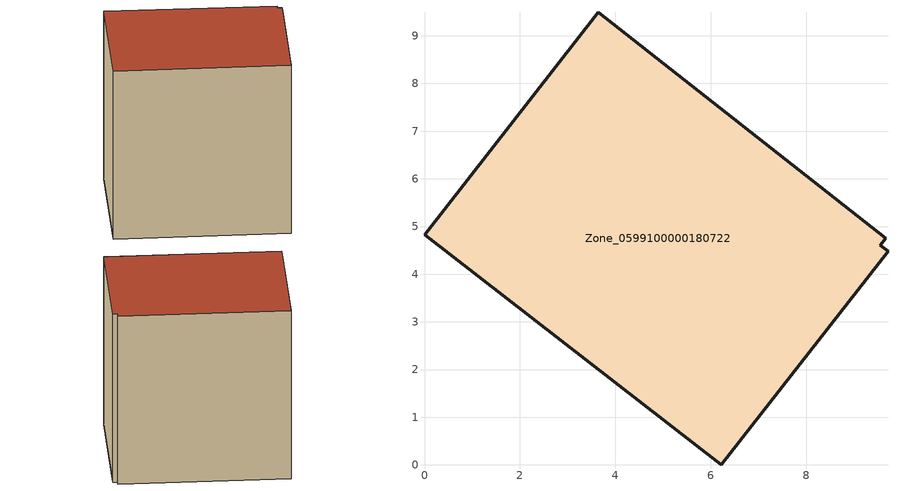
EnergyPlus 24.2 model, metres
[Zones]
Zone_0599100000180722
 floor ground (C_G): 0,4.83 3.64,9.5 9.67,4.75 9.56,4.61 9.72,4.48 6.22,0 z3.12
 wall outside (C_F): 3.64,9.5 0,4.83 6.22,0 9.72,4.48 9.56,4.61 9.67,4.75 3.64,9.5 z3.12:11.42
 roof outside (C_R): 6.22,0 9.72,4.48 9.56,4.61 9.67,4.75 3.64,9.5 0,4.83 z11.42
[BUILDING]
Pand.0599100000180722: North Axis=0; Terrain=City; Loads Convergence Tolerance Value=0.04; Temperature Convergence Tolerance Value=0.4; Solar Distribution=FullExterior; Maximum Number of Warmup Days=25; Minimum Number of Warmup Days=1
[Site:Location]
Rotterdam.The.Hague.AP_ZH_NLD Design_Conditions: Latitude=51.96; Longitude=4.45; Time Zone=1; Elevation=-4.5
[SITE:GROUNDTEMPERATURE:BUILDINGSURFACE]
18, 18, 18, 18, 18, 18, 18, 18, 18, 18, 18, 18
[MATERIAL] Thermal Absorptance=0.9; Solar Absorptance=0.7; Visible Absorptance=0.7
Name | Roughness | Thickness | Conductivity | Density | Specific Heat
G.TI.1946-1964 | MediumSmooth | 0.15 | 1 | 540 | 1210
F.TI.1946-1964 | Rough | 0.3 | 0.857143 | 1920 | 840
R.TI.1946-1964 | MediumRough | 0.2 | 0.277778 | 1500 | 1000
[CONSTRUCTION]
C_G: G.TI.1946-1964
C_F: F.TI.1946-1964
C_R: R.TI.1946-1964
[ZONE]
Zone_0599100000180722: Type=1; Multiplier=1; Ceiling Height=Autocalculate; Volume=Autocalculate; Floor Area=autocalculate; Part of Total Floor Area=Yes
[ZONEINFILTRATION:DESIGNFLOWRATE]
Infil_Zone_0599100000180722: Zone or ZoneList or Space or SpaceList=Zone_0599100000180722; Schedule=AlwaysOn; Design Flow Rate Calculation Method=Flow/Area; Flow Rate per Floor Area=0.003; Constant Term Coefficient=1; Temperature Term Coefficient=0; Velocity Term Coefficient=0; Velocity Squared Term Coefficient=0
[HVACTEMPLATE:ZONE:IDEALLOADSAIRSYSTEM]
Zone_0599100000180722: Maximum Heating Supply Air Temperature=50; Minimum Cooling Supply Air Temperature=13; Maximum Heating Supply Air Humidity Ratio=0.0156; Minimum Cooling Supply Air Humidity Ratio=0.0077; Heating Limit=NoLimit; Cooling Limit=NoLimit; Dehumidification Control Type=ConstantSensibleHeatRatio; Cooling Sensible Heat Ratio=0.7; Dehumidification Setpoint=60; Humidification Control Type=None; Humidification Setpoint=30; Outdoor Air Method=None; Outdoor Air Flow Rate per Person=0.00944; Outdoor Air Flow Rate per Zone Floor Area=0; Outdoor Air Flow Rate per Zone=0; Demand Controlled Ventilation Type=None; Outdoor Air Economizer Type=NoEconomizer; Heat Recovery Type=None; Sensible Heat Recovery Effectiveness=0.7; Latent Heat Recovery Effectiveness=0.65
[ZONECONTROL:THERMOSTAT]
ThermostatControl_Zone_0599100000180722: Zone or ZoneList=Zone_0599100000180722; Control Type Schedule=DualSetpointControlType; Control 1=Thermostat_Zone_0599100000180722; Temperature Difference Between Cutout And Setpoint=0
[THERMOSTATSETPOINT:DUALSETPOINT]
Thermostat_Zone_0599100000180722: Heating Setpoint Temperature Schedule=HeatingSetpoint_Zone_0599100000180722; Cooling Setpoint Temperature Schedule=CoolingSetpoint_Zone_0599100000180722
[SCHEDULE:COMPACT]
HeatingSetpoint_Zone_0599100000180722: Through: 12/31, For: AllDays, Until: 24:00, 21
CoolingSetpoint_Zone_0599100000180722: Through: 12/31, For: AllDays, Until: 24:00, 24
DualSetpointControlType: Through: 12/31, For: AllDays, Until: 24:00, 4
AlwaysOn: Through: 12/31, For: AllDays, Until: 24:00, 1
